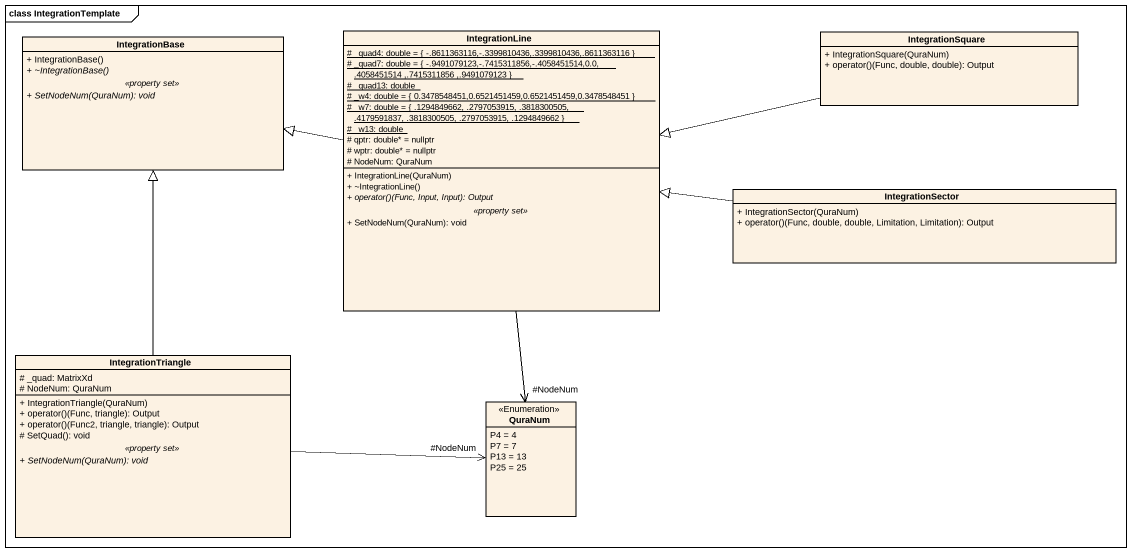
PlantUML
@startuml
mainframe class IntegrationTemplate
hide circle
hide empty members
skinparam classAttributeIconSize 0
class IntegrationBase {
  + IntegrationBase()
  {abstract} + ~IntegrationBase()
  .. <<property set>> ..
  {abstract} + SetNodeNum(QuraNum): void
}
class IntegrationLine {
  {static} # _quad4: double = { -.8611363116,-.3399810436,.3399810436,.8611363116 }
  {static} # _quad7: double = { -.9491079123,-.7415311856,-.4058451514,0.0, .4058451514 ,.7415311856 ,.9491079123 }
  {static} # _quad13: double
  {static} # _w4: double = { 0.3478548451,0.6521451459,0.6521451459,0.3478548451 }
  {static} # _w7: double = { .1294849662, .2797053915, .3818300505, .4179591837, .3818300505, .2797053915, .1294849662 }
  {static} # _w13: double
  # qptr: double* = nullptr
  # wptr: double* = nullptr
  # NodeNum: QuraNum
  --
  + IntegrationLine(QuraNum)
  + ~IntegrationLine()
  {abstract} + operator()(Func, Input, Input): Output
  .. <<property set>> ..
  + SetNodeNum(QuraNum): void
}
class IntegrationSquare {
  + IntegrationSquare(QuraNum)
  + operator()(Func, double, double): Output
}
class IntegrationSector {
  + IntegrationSector(QuraNum)
  + operator()(Func, double, double, Limitation, Limitation): Output
}
class IntegrationTriangle {
  # _quad: MatrixXd
  # NodeNum: QuraNum
  --
  + IntegrationTriangle(QuraNum)
  + operator()(Func, triangle): Output
  + operator()(Func2, triangle, triangle): Output
  # SetQuad(): void
  .. <<property set>> ..
  {abstract} + SetNodeNum(QuraNum): void
}
enum QuraNum <<Enumeration>> {
  P4 = 4
  P7 = 7
  P13 = 13
  P25 = 25
}
IntegrationLine -left-|> IntegrationBase
IntegrationLine --> "#NodeNum" QuraNum
IntegrationSquare -left-|> IntegrationLine
IntegrationSector -left-|> IntegrationLine
IntegrationTriangle -up-|> IntegrationBase
IntegrationTriangle -right-> "#NodeNum" QuraNum
@enduml
